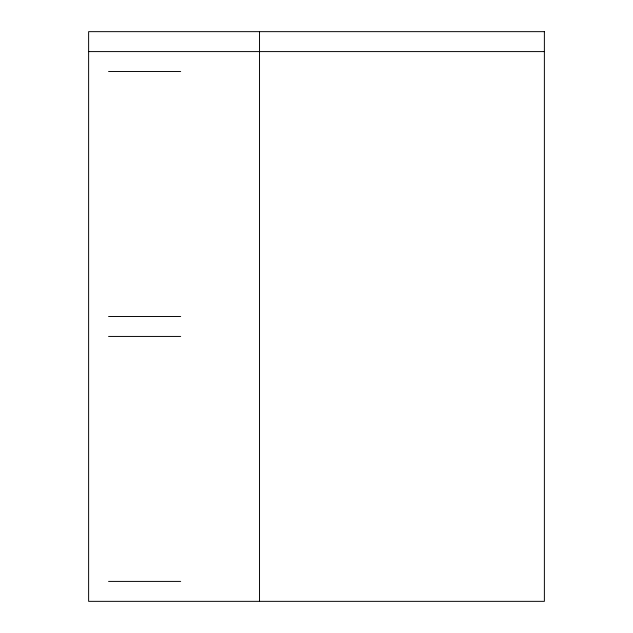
<?xml version="1.0" encoding="UTF-8"?>
<svg xmlns="http://www.w3.org/2000/svg" width="633" height="633" viewBox="0 0 633 633"><rect width="100%" height="100%" fill="white"/><g stroke="black" fill="none" stroke-linecap="round" stroke-linejoin="round"><path stroke-width="0.95" d="M88.62 51.59L544.38 51.59M108.559 71.529L180.674 71.529M108.559 316.5L180.674 316.5M108.559 336.44L180.674 336.44M108.559 581.41L180.674 581.41M259.53 31.65L259.53 601.35M544.38 31.65L88.62 31.65L88.62 601.35L544.38 601.35L544.38 31.65"/></g></svg>
